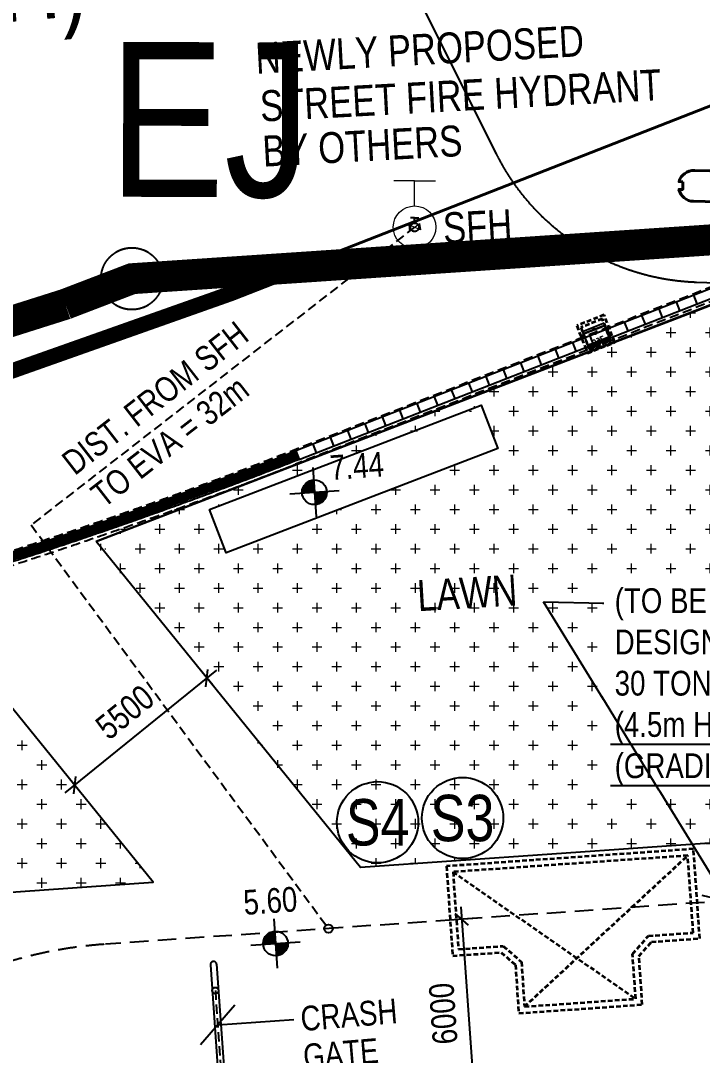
# Model space of a CAD drawing. Header units: millimetres. Extents: x 834681283 to 835686922, y 817551134 to 819407044.
# Drawn here: x 835249903 to 835271917, y 818174784 to 818208211 of the extents above; entities that cross this region are included whole.
import ezdxf
from ezdxf.enums import TextEntityAlignment as Align
from ezdxf.xclip import XClip

# ---------------------------------------------------------------- set-up
doc = ezdxf.new("R2010")
doc.units = ezdxf.units.MM
doc.header["$LTSCALE"] = 1200
doc.header["$MEASUREMENT"] = 0
doc.header["$XCLIPFRAME"] = 0
for name, pattern in [('12027_SITE$0$DGN Style 4', [76.56341402296752, 38.25779588905311, -19.12889794452655, 0.04782224486131638, -19.12889794452655]), ('12027_SITE$0$HIDDEN', [0.375, 0.25, -0.125]), ('P01-MAAN-P-EVA$0$HIDDEN', [0.375, 0.25, -0.125]), ('P01-MAGP-EVA-GREENERY$0$DOT', [0.25, 0, -0.25]), ('P01-MAGP-EVA-GREENERY$0$HIDDEN', [0.375, 0.25, -0.125]), ('P01-MAGP-EVA-GREENERY$0$HIDDEN2', [0.1875, 0.125, -0.0625]), ('P01-MAGP-EVA-GREENERY$0$HIDDENX2', [0.75, 0.5, -0.25]), ('SITE BOUNDARY$0$CENTER', [2, 1.25, -0.25, 0.25, -0.25]), ('SITE BOUNDARY$0$DASHDOT', [1, 0.5, -0.25, 0, -0.25]), ('SITE BOUNDARY$0$PHANTOM', [2.5, 1.25, -0.25, 0.25, -0.25, 0.25, -0.25])]:
    doc.linetypes.add(name, pattern=pattern)
doc.layers.get('Defpoints').update_dxf_attribs({"color": 15})
for name, color, linetype, lineweight in [('12027_SITE$0$08_XRL_Lands_Deck', 7, 'Continuous', 25), ('12027_SITE$0$AR-SIMS_BL_', 1, '12027_SITE$0$DGN Style 4', 140), ('12027_SITE$0$MCA282_A', 2, 'Continuous', 0), ('12027_SITE$0$MCA813__', 7, 'Continuous', 0), ('P01-MAAN-P-EVA$0$AR-DIM_AR_', 4, 'Continuous', 25), ('P01-MAAN-P-EVA$0$AR-F-LEV_AR_BS_', 4, 'Continuous', 25), ('P01-MAAN-P-EVA$0$AR-FS_AR_BS_', 4, 'Continuous', 0), ('P01-MAAN-P-EVA$0$DW-TXT', 7, 'Continuous', 13), ('P01-MAGP-EVA-GREENERY$0$AR-HATCH_AR_', 8, 'Continuous', 13), ('P01-MAGP-EVA-GREENERY$0$DR-FLD', 8, 'Continuous', 25), ('P01-MAGP-EVA-GREENERY$0$DR-PIT', 8, 'P01-MAGP-EVA-GREENERY$0$HIDDEN2', 35), ('P01-MAGP-EVA-GREENERY$0$FH-AR', 3, 'Continuous', 25), ('P01-MAGP-P-RF$0$AR-ROOF_AR_BS_MI_', 3, 'Continuous', 18), ('SITE BOUNDARY$0$AR-SIMS_BL_400', 1, 'SITE BOUNDARY$0$PHANTOM', 140)]:
    doc.layers.add(name, color=color, linetype=linetype, lineweight=lineweight)
for name, color, linetype in [('P01-MAAN-P-EVA$0$AW-TXT-FS', 4, 'Continuous'), ('P01-MAGP-EVA-GREENERY$0$AR-CRASH GATE', 7, 'Continuous'), ('P01-MAGP-EVA-GREENERY$0$AR-FS-AR-EVA', 8, 'Continuous'), ('P01-MAGP-EVA-GREENERY$0$AR-LANDS_AR_MI_', 9, 'Continuous'), ('P01-MAGP-EVA-GREENERY$0$RLP832', 9, 'Continuous'), ('P01-MAGP-EVA-GREENERY$0$SURFACE CHANNEL', 8, 'Continuous'), ('RLP064_C242', 242, 'Continuous'), ('SITE BOUNDARY$0$AR-SIMS_BL_SB_400', 4, 'SITE BOUNDARY$0$PHANTOM'), ('SITE BOUNDARY$0$XIQU-RLP0830A', 6, 'Continuous')]:
    doc.layers.add(name, color=color, linetype=linetype)
doc.layers.add('P01-MAGP-EVA-GREENERY$0$0L_UTIL_MANHOLE LID SIZE', color=8, linetype='Continuous', plot=False)
doc.styles.add('P01-MAAN-P-EVA$0$ARIAL', font='arial.ttf', dxfattribs={"width": 0.8})
doc.styles.add('P01-MAAN-P-EVA$0$RLP-SIMPLEX', font='simplex.shx', dxfattribs={"width": 0.8})
doc.styles.add('P01-MAAN-P-EVA$0$STANDARD', font='arial.ttf', dxfattribs={"width": 0.8})
doc.styles.add('P01-MAAN-P-EVA$0$Style-Arial', font='arial.ttf')
doc.styles.add('P01-MAGP-EVA-GREENERY$0$simplex', font='SIMPLEX.shx', dxfattribs={"width": 0.8})
doc.styles.add('SITE BOUNDARY$0$CAD_2500_2.5mm', font='arial.ttf', dxfattribs={"height": 6.250000000000001})
doc.dimstyles.new('P01-MAAN-P-EVA$0$DIM-500', dxfattribs={"dimscale": 400, "dimtxt": 2, "dimasz": 1, "dimexe": 1, "dimexo": 1, "dimgap": 1, "dimtad": 1, "dimdec": 0, "dimrnd": 0.1, "dimdsep": 46, "dimtxsty": 'P01-MAAN-P-EVA$0$ARIAL', "dimblk1": 'P01-MAAN-P-EVA$0$_OBLIQUE', "dimblk2": 'P01-MAAN-P-EVA$0$_OBLIQUE', "dimsah": 1, "dimcen": 5, "dimdle": 1, "dimclrd": 8, "dimclre": 8, "dimclrt": 4, "dimadec": 3, "dimazin": 2, "dimtfac": 1, "dimtdec": 0, "dimtix": 1, "dimtmove": 2, "dimatfit": 0, "dimldrblk": 'P01-MAAN-P-EVA$0$_OBLIQUE', "dimfxl": 1, "dimtolj": 1, "dimarcsym": 0})

# ---------------------------------------------------------------- blocks, each defined once
blk = doc.blocks.new('P01-MAGP-P-RF')
at = {"layer": 'P01-MAGP-P-RF$0$AR-ROOF_AR_BS_MI_'}
blk.add_lwpolyline([(835256002.0225518, 818192419.3284519), (835264778.9429718, 818195784.6914182), (835265315.9689876, 818194384.1189821), (835256539.0485567, 818191018.7560449)], close=True, dxfattribs=at)
blk = doc.blocks.new('SITE BOUNDARY$0$x-boundary')
at = {"layer": 'Defpoints', "color": 30, "linetype": 'SITE BOUNDARY$0$DASHDOT', "const_width": 1, "flags": 128}
blk.add_lwpolyline([(834949.3954564634, 818181.6126474156), (834966.1220000002, 818181.875), (835118.343, 818191.353), (835121.7105681469, 818191.5577918736, 0.3472249984914402), (835144.525800356, 818179.0100601336), (835205.8388638046, 818189.2638885644), (835226.760311512, 818192.7627352992, 0.04236734534605296), (835251.3438937684, 818199.0501133072), (835253.4962581748, 818199.8746463032), (835336.548, 818205.447), (835336.791, 818204.998), (835338.0059999999, 818193.445), (835338.387, 818177.043), (835337.676, 818162.317), (835336.3740000001, 818150.707), (835335.943, 818146.535), (835335.078, 818138.01), (835334.561, 818125.55), (835334.745, 818110.3709999999), (835335.806, 818094.515), (835339.776, 818071.453), (835344.225, 818019.2459999999), (835265.0079999999, 818008.1570059188), (835250.1450000006, 818006.082), (835219.5149999999, 818003.188), (835170.7829999999, 817998.958), (834937.715, 817969.156), (834936.337, 817964.5340000001), (834919.733, 817960.869036), (834910.448, 817961.875), (834892.2609999999, 817958.575), (834867.11, 817956.1579999999), (834854.7629999999, 817954.218), (834831.796, 817952.938), (834809.122, 817948.913), (834805.332, 817949.701), (834786.498, 817945.16), (834739.363, 817940.207), (834722.401, 817937.921), (834717.8940000001, 817936.6490000001), (834708.2590399999, 817935.0490000001), (834694.5809999999, 817933.5090000001), (834687.683, 817936.854), (834552.2509999999, 817919.4890000001), (834427.4809999999, 817871.8559976991), (834422.426, 817865.90602), (834398.36, 817846.373992), (834371.127, 817819.016), (834357.334, 817802.65), (834345.460018, 817778.03), (834335.418, 817757.9190000001, -0.3055422434766821), (834321.1309999999, 817746.233), (834302.565, 817746.0080385001), (834292.36, 817748.208), (834267.6009999999, 817746.622), (834095.099, 817746.458), (834084.478, 817748.7490000001), (834079.554, 817752.5240000001), (834078.066, 817752.6199630001), (834069.088, 817746.181), (834066.2109999999, 817746.056), (834061.445, 817746.7729999999), (834056.724, 817746.618), (834047.613, 817747.372), (834032.030983, 817756.594), (834014.286, 817769.672), (833995.2170000001, 817786.385), (833980.295, 817801.7629999999), (833962.533, 817823.975), (833953.531, 817838.011), (833947.358, 817854.992), (833946.924, 818070.715, -0.2154508515418256), (834003.5669999999, 818209.6619804449), (834003.5129999999, 818271.667), (834240.0059999999, 818271.9090000001), (834328.819, 818399.5030062578), (834368.25, 818372.187), (834334.0040000001, 818320.998), (834339.8389999826, 818317.115000011, -0.4149358039952789), (834340.6700001019, 818312.9480001539), (834325.1040000004, 818289.698, -0.3405885872195328), (834311.2229998113, 818285.0279999999, 0.3847237820261966), (834290.2579999996, 818276.0959999999, -0.0458058889657817), (834261.1319999867, 818214.4920000001), (834162.9800000002, 818056.875, 0.2356932062222075), (834159.885, 818024.2), (834158.3459999999, 818022.4049999999, 0.2102691850557803), (834181.316, 818000.738), (834182.8130000001, 818002.485, 0.2311735244485605), (834214.984000002, 818007.15), (834353.4700000021, 818101.5090000001, 0.02563671911603136), (834365.515999998, 818111.3049999982), (834369.3020000014, 818114.837), (834377.863, 818123.104, -0.4178936957615127), (834382.132, 818123.056), (834386.2199999987, 818118.822, 0.4262022271463924), (834389.1280000036, 818118.6900000033), (834428.7900000004, 818156.9890000001, -0.5375997577145221), (834433.6760000006, 818155.9040000001), (834433.728, 818152.4870000001), (834438.2799999999, 818169.875), (834460.8249999995, 818185.6390000001, -0.3901729404018224), (834489.6799999999, 818188.941), (834492.8119999999, 818186.375), (834497.7500000019, 818181.8120000004, 0.1251081027996165), (834546.3119999999, 818161.687), (834570.5620000005, 818158.5), (834615.0619999996, 818157.312), (834652.5619999999, 818159.937), (834669.6814234746, 818161.9059850451), (834700.2167568029, 818162.108325962), (834709.8281342128, 818162.6720262696), (834837.9847178684, 818163.5212497002, 0.02644429543037592), (834854.445244273, 818164.501851758, 0.001856966815730646), (834855.5961878177, 818164.6360715672, 0.05525627884412565), (834860.3160539342, 818165.7422156282, 0.2310861750518882), (834874.0166033007, 818180.130981288), (834880.6890000012, 818180.535), (834904.7433445249, 818180.9122877186, 0.07731153682373477), (834909.1861099771, 818172.2806775658, 0.2675364860743751), (834920.0296747052, 818167.4602500092, 0.03637713302788992), (834937.2444777816, 818170.5438335758, 0.2494171956158532)], format="xyb", close=True, dxfattribs=at)
at = {"layer": 'Defpoints', "color": 30}
blk.add_circle((835253.4962581748, 818199.8746463032), 1, dxfattribs=at)
at = {"layer": 'Defpoints', "color": 30, "style": 'SITE BOUNDARY$0$CAD_2500_2.5mm', "oblique": 359.9999987515612, "width": 0.8}
blk.add_text('EJ', height=5, rotation=359.909184058951, dxfattribs=at).set_placement((835252.750033063, 818202.5212965097))
blk = doc.blocks.new('SITE BOUNDARY')
at = {"layer": 'SITE BOUNDARY$0$AR-SIMS_BL_400', "ltscale": 3, "const_width": 0.2}
blk.add_lwpolyline([(835205.967713655, 818187.3215969054), (835227.4017731363, 818191.1423574201, 0.04919379695137301), (835256.6874020555, 818199.3961517689), (835258.8234410972, 818200.232073454), (835285.938085068, 818202.0513295376), (835285.9727178891, 818201.4156632093), (835309.2716431464, 818202.6718212748), (835309.2208451042, 818203.6140114499), (835336.548215934, 818205.4478256224), (835336.7910000669, 818204.998000004), (835338.0060000003, 818193.445), (835338.3870000002, 818177.043), (835337.6760000006, 818162.317), (835336.3740000002, 818150.7069999996), (835335.9430000004, 818146.5350000003), (835335.0780000007, 818138.0100000005), (835334.5610000003, 818125.5499999999), (835334.7450000006, 818110.3709999997), (835335.6156377018, 818097.3093875501), (835212.7614046936, 818088.7203368283)], format="xyb", close=True, dxfattribs=at)
at = {"layer": 'SITE BOUNDARY$0$AR-SIMS_BL_SB_400', "ltscale": 5, "const_width": 0.5}
blk.add_lwpolyline([(835057.2545908584, 818187.552443173), (835118.3382164289, 818191.3527021519), (835119.7278151001, 818191.4372147409, 0.3759908120747065), (835144.6618437314, 818176.3934268437), (835227.4017731363, 818191.1423574201, 0.0491937969499723), (835256.6874020555, 818199.3961517689), (835258.8234410972, 818200.232073454), (835285.938085068, 818202.0513295376), (835285.9727178891, 818201.4156632093), (835309.2716431464, 818202.6718212748), (835309.2208451042, 818203.6140114499), (835336.548215934, 818205.4478256224), (835336.7910000669, 818204.998000004), (835338.0060000003, 818193.445), (835338.3870000002, 818177.043), (835337.6760000006, 818162.317), (835336.3740000002, 818150.7069999996), (835335.9430000004, 818146.5350000003), (835335.0780000007, 818138.0100000005), (835334.5610000003, 818125.5499999999), (835334.7450000006, 818110.3709999997), (835335.6156373599, 818097.309387531), (835335.806, 818094.515), (835339.776, 818071.453)], format="xyb", dxfattribs=at)
at = {"layer": 'SITE BOUNDARY$0$XIQU-RLP0830A', "color": 212, "linetype": 'SITE BOUNDARY$0$CENTER', "ltscale": 0.8, "true_color": 0xb300b3, "const_width": 0.2}
blk.add_lwpolyline([(835330.4255170673, 818151.4921325732, 0.06463781945915717), (835330.9138293717, 818205.0722543845), (835330.9138114426, 818205.0724030975), (835330.9140182555, 818205.0706876367), (835309.220507328, 818203.6202764428), (835309.2716431464, 818202.6718212748), (835285.9727178891, 818201.4156632093), (835285.9374162963, 818202.063604473), (835270.8364901636, 818201.0541520767), (835270.8374544507, 818201.037197533), (835258.8234951803, 818200.2311213583), (835256.6874561786, 818199.3951996891, -0.005306911687325899), (835253.6109736832, 818198.228742364, -0.04387543080736521), (835227.4018272824, 818191.1414053492), (835224.898092029, 818190.6950982555), (835205.82206376, 818183.7430895267), (835192.7539657669, 818181.4129546364), (835202.7385886739, 818150.9399030487)], format="xyb", dxfattribs=at)
at = {"layer": 'Defpoints'}
blk.add_blockref('SITE BOUNDARY$0$x-boundary', (-7.830330895686188e-06, 7.990685761072314e-06), dxfattribs=at)
blk = doc.blocks.new('P01-MAAN-P-EVA$0$EXISTING STREET FIRE HYDRANT')
for p, q in [((0, 1496.310795426369), (-672.7172585725784, 1496.310795426369)), ((0, 688.5), (0, 1496.310795426369)), ((0, 1496.310795426369), (672.7172585725784, 1496.310795426369))]:
    blk.add_line(p, q)
blk.add_circle((0, 0), 688.5)
blk = doc.blocks.new('P01-MAAN-P-EVA$0$S3')
at = {"layer": 'P01-MAAN-P-EVA$0$AW-TXT-FS'}
blk.add_ellipse((0, 0), major_axis=(928.0773116786053, 928.0780118606084), ratio=0.9999999998938512, start_param=-0.7853985458079257, end_param=5.49778676137166, dxfattribs=at)
at = {"layer": 'P01-MAAN-P-EVA$0$AW-TXT-FS', "style": 'P01-MAAN-P-EVA$0$STANDARD', "width": 0.8}
blk.add_text('S3', height=1500.000018446309, dxfattribs=at).set_placement((-1.072883605957031e-06, 1.192092895507812e-06), align=Align.MIDDLE_CENTER)
blk = doc.blocks.new('P01-MAAN-P-EVA$0$S4')
at = {"layer": 'P01-MAAN-P-EVA$0$AW-TXT-FS'}
blk.add_ellipse((0, 0), major_axis=(928.0773116786054, 928.0780118606084), ratio=0.9999999998938512, start_param=-0.7853985458079257, end_param=5.49778676137166, dxfattribs=at)
at = {"layer": 'P01-MAAN-P-EVA$0$AW-TXT-FS', "style": 'P01-MAAN-P-EVA$0$STANDARD', "width": 0.8}
blk.add_text('S4', height=1500.000018446309, dxfattribs=at).set_placement((-8.344650268554688e-07, 1.072883605957031e-06), align=Align.MIDDLE_CENTER)
blk = doc.blocks.new('P01-MAAN-P-EVA$0$_OBLIQUE')
at = {"color": 0, "linetype": 'ByBlock'}
blk.add_line((-0.5, -0.5), (0.5, 0.5), dxfattribs=at)
blk = doc.blocks.new('*D1575')
at = {"layer": 'Defpoints', "color": 0, "transparency": 16777216}
for p in [(835265028.0528092, 818179239.2897204), (835264568.4382945, 818173192.4967322), (835265442.8663945, 818173253.6427016)]:
    blk.add_point(p, dxfattribs=at)
at = {"layer": 'P01-MAAN-P-EVA$0$AR-DIM_AR_', "color": 8, "lineweight": -2, "transparency": 16777216}
for p, q in [((835264121.9967078, 818179576.9088649), (835264596.3408841, 818172793.471112)), ((835264629.0271891, 818179211.3871307), (835263750.8736773, 818179149.9806552)), ((835265043.8407744, 818173225.740112), (835264169.4126744, 818173164.5941426))]:
    blk.add_line(p, q, dxfattribs=at)
at = {"layer": 'P01-MAAN-P-EVA$0$AR-DIM_AR_', "color": 8, "lineweight": -2, "transparency": 16777216, "xscale": 400, "yscale": 400, "zscale": 400}
for p, rotation in [((835264149.8992974, 818179177.8832448), 94.00000000155795), ((835264568.4382945, 818173192.4967321), 274.000000001558)]:
    blk.add_blockref('P01-MAAN-P-EVA$0$_OBLIQUE', p, dxfattribs=dict(at, rotation=rotation))
at = {"layer": 'P01-MAAN-P-EVA$0$AR-DIM_AR_', "color": 4, "transparency": 16777216, "insert": (835263552.6797696, 818176128.7947817), "char_height": 800, "attachment_point": 5, "rotation": 94.00000000155798, "style": 'P01-MAAN-P-EVA$0$ARIAL'}
blk.add_mtext('\\A1;6000', dxfattribs=at)
blk = doc.blocks.new('P01-MAAN-P-EVA$0$LEV1')
for p, q in [((0, 2.000000000043656), (0, -2.000000000043656)), ((-2.000000000043656, 0), (2.000000000043656, 0)), ((-0.9989641103552458, 0.04550501362336945), (0, 0.04550501362336945)), ((-0.9893575142723421, 0.1455050136255522), (0, 0.1455050136255522)), ((-0.969395320975309, 0.245505013627735), (0, 0.245505013627735)), ((0.9989641103552458, -0.04550501362336945), (0, -0.04550501362336945)), ((0.9893575142727968, -0.1455050136255522), (0, -0.1455050136255522)), ((0.969395320975309, -0.245505013627735), (0, -0.245505013627735)), ((0.9384169039385597, -0.3455050136299178), (0, -0.3455050136299178)), ((0.8952794440092475, -0.4455050136321006), (0, -0.4455050136321006)), ((0.838107558815409, -0.5455050136342834), (0, -0.5455050136342834)), ((0.7637560326502353, -0.6455050136364662), (0, -0.6455050136364662)), ((0.6665000185194003, -0.745505013638649), (0, -0.745505013638649)), ((0.5339674821098015, -0.8455050136408317), (0, -0.8455050136408317)), ((0.3256075386316297, -0.9455050136430145), (0, -0.9455050136430145))]:
    blk.add_line(p, q)
blk.add_circle((0, 0), 1.000000000021828)
blk = doc.blocks.new('P01-MAAN-P-EVA$0$F-LEV')
for p, q in [((-0.5339674821098015, 0.8455050136408317), (0, 0.8455050136408317)), ((-0.3256075386316297, 0.9455050136430145), (0, 0.9455050136430145)), ((-0.9384169039385597, 0.3455050136299178), (0, 0.3455050136299178)), ((-0.8952794440092475, 0.4455050136321006), (0, 0.4455050136321006)), ((-0.838107558815409, 0.5455050136342834), (0, 0.5455050136342834)), ((-0.7637560326502353, 0.6455050136364662), (0, 0.6455050136364662)), ((-0.6665000185194003, 0.745505013638649), (0, 0.745505013638649))]:
    blk.add_line(p, q)
blk.add_blockref('P01-MAAN-P-EVA$0$LEV1', (0, 0))
at = {"style": 'P01-MAAN-P-EVA$0$RLP-SIMPLEX', "width": 0.8}
blk.add_attdef('FFL', (1.499999999999545, 1.000000000000909), '', height=2, dxfattribs=at)
blk = doc.blocks.new('*D1576')
at = {"layer": 'Defpoints', "color": 0, "transparency": 16777216}
for p in [(835256357.2600044, 818186428.3717735), (835251642.3329282, 818183511.2735484), (835252082.838944, 818182967.2556818)]:
    blk.add_point(p, dxfattribs=at)
at = {"layer": 'P01-MAAN-P-EVA$0$AR-DIM_AR_', "color": 8, "lineweight": -2, "transparency": 16777216}
for p, q in [((835256227.6217473, 818187224.1062201), (835251331.4658896, 818183259.556079)), ((835256105.5425352, 818186739.2388121), (835255665.0372394, 818187283.2557894)), ((835251831.1214747, 818183278.1227204), (835251390.615459, 818183822.140587))]:
    blk.add_line(p, q, dxfattribs=at)
at = {"layer": 'P01-MAAN-P-EVA$0$AR-DIM_AR_', "color": 8, "lineweight": -2, "transparency": 16777216, "xscale": 400, "yscale": 400, "zscale": 400}
for p, rotation in [((835255916.7547086, 818186972.3887508), 38.99803022628444), ((835251642.3329282, 818183511.2735484), 218.9980302262845)]:
    blk.add_blockref('P01-MAAN-P-EVA$0$_OBLIQUE', p, dxfattribs=dict(at, rotation=rotation))
at = {"layer": 'P01-MAAN-P-EVA$0$AR-DIM_AR_', "color": 4, "transparency": 16777216, "insert": (835253270.7860684, 818185870.1388135), "char_height": 800, "attachment_point": 5, "rotation": 38.99803022628446, "style": 'P01-MAAN-P-EVA$0$ARIAL'}
blk.add_mtext('\\A1;5500', dxfattribs=at)
blk = doc.blocks.new('P01-MAGP-EVA-GREENERY$0$CRASH GATE')
at = {"layer": 'Defpoints', "linetype": 'P01-MAGP-EVA-GREENERY$0$HIDDEN'}
blk.add_line((2.148457805332249e-07, 1286.729612252151), (1.427818211537069e-07, -1286.73914582695), dxfattribs=at)
at = {"layer": 'P01-MAGP-EVA-GREENERY$0$AR-CRASH GATE', "ltscale": 0.15}
for p, q in [((-99.99999976158142, 2128.535435557365), (-99.99999988079071, -2128.535435438156)), ((100.0000002384186, 2128.535435438156), (100.0000001192093, -2128.535435557365))]:
    blk.add_line(p, q, dxfattribs=at)
for centre in [(7.152557373046875e-07, 1286.738624811172), (2.384185791015625e-07, -1286.738624691963)]:
    blk.add_circle(centre, 99.99999990572114, dxfattribs=at)
for centre, start, end in [((2.384185791015625e-07, 2128.535435676575), 0, 180), ((4.76837158203125e-07, -2128.535435676575), 180, 0)]:
    blk.add_arc(centre, 99.9999998974077, start, end, dxfattribs=at)
blk = doc.blocks.new('P01-MAGP-EVA-GREENERY$0$EXISTING STREET FIRE HYDRANT')
for p, q in [((0, 1496.310795426369), (-672.7172585725784, 1496.310795426369)), ((0, 688.5), (0, 1496.310795426369)), ((0, 1496.310795426369), (672.7172585725784, 1496.310795426369))]:
    blk.add_line(p, q)
blk.add_circle((0, 0), 688.5)
blk = doc.blocks.new('P01-MAGP-EVA-GREENERY$0$CATCHPIT COVER')
at = {"layer": 'Defpoints', "ltscale": 25.4}
for points in [[(-0.5826596021652222, 1.311302185058594e-06), (749.4173398017883, 9.5367431640625e-07), (749.417339682579, -74.99999916553497), (-0.5826596021652222, -74.99999916553497)], [(-0.5826598405838013, -74.99999976158142), (749.4173398017883, -74.99999940395355), (749.4173395633698, -474.9999996423721), (-0.5826600790023804, -474.9999997615814)], [(7.417340040206909, -82.99999976158142), (741.4173400402069, -82.99999940395355), (741.4173398017883, -466.9999997615814), (7.41733980178833, -466.9999998807907)], [(-0.5826601982116699, -475.0000001192093), (749.417339682579, -475.0000002384186), (749.4173398017883, -550.0000002384186), (-0.5826601982116699, -550.0000004768372)]]:
    blk.add_lwpolyline(points, close=True, dxfattribs=at)
for points in [[(599.4173409938812, -75.00000071525574), (674.4173412322998, -75.00000071525574)], [(599.4173407554626, -475.0000003576279), (674.4173412322998, -475.0000001192093)]]:
    blk.add_lwpolyline(points, dxfattribs=at)
at = {"layer": 'P01-MAGP-EVA-GREENERY$0$0L_UTIL_MANHOLE LID SIZE', "ltscale": 25.4}
for points in [[(149.4173415899277, -75), (74.4173412322998, -75.00000071525574)], [(149.4173413515091, -475.0000005960464), (74.4173413515091, -475.0000002384186)]]:
    blk.add_lwpolyline(points, dxfattribs=at)
at = {"layer": 'P01-MAGP-EVA-GREENERY$0$DR-PIT', "linetype": 'P01-MAGP-EVA-GREENERY$0$HIDDEN2'}
for points in [[(849.4322682970418, -699.9894439444189), (-100.5826595862707, -700.0897376228927), (-100.5826597373114, 250.2770612496669), (849.2907991570135, 247.6489475879261)], [(749.4173401594162, -600.0000020265579), (-0.5826596021652222, -600.0791800022125), (-0.5826597213745117, 149.9999980926514), (749.3056854009628, 147.92520403862)]]:
    blk.add_lwpolyline(points, close=True, dxfattribs=at)
at = {"layer": 'Defpoints', "ltscale": 25.4, "insert": (376.9602319002151, -305.1744832992554), "char_height": 199.9999999999999, "attachment_point": 5, "style": 'P01-MAGP-EVA-GREENERY$0$simplex'}
blk.add_mtext_dynamic_manual_height_columns('C\\P750', width=936.644001029827, gutter_width=2.5, heights=[0], dxfattribs=at)
blk = doc.blocks.new('P01-MAGP-EVA-GREENERY')
at = {"layer": 'P01-MAGP-EVA-GREENERY$0$AR-HATCH_AR_'}
h = blk.add_hatch(dxfattribs=at)
h.set_pattern_fill('CROSS', color=256, scale=100.0000000000001, style=0)
h.set_pattern_definition([(359.9999999999997, (0, 1.588186776101813e-22), (635.0000000000009, 635.0000000000006), [317.4999999999999, -952.5000000000008]), (90, (158.7499994039536, -158.75), (-635.0000000000006, 635.0000000000009), [317.5, -952.5000000000009])])
h.paths.add_polyline_path([(835252344.6020997, 818191383.9399445), (835272278.9087626, 818199054.6794494), (835285594.9923264, 818182574.4814813), (835260876.0432522, 818180847.7469198)])
h.paths.add_polyline_path([(835256002.0225536, 818192419.3284534), (835264778.9429752, 818195784.6914196), (835265315.9689903, 818194384.1189808), (835256539.0485586, 818191018.7560432)], flags=16)
h = blk.add_hatch(dxfattribs=at)
h.set_pattern_fill('CROSS', color=256, scale=100.0000000000001, style=0)
h.set_pattern_definition([(359.9999999999999, (0, 1.588186776101813e-22), (635.0000000000008, 635.0000000000005), [317.5000000000001, -952.500000000001]), (90, (158.7499996423721, -158.75), (-635.0000000000005, 635.0000000000008), [317.5000000000001, -952.500000000001])])
h.paths.add_polyline_path([(835241634.7403828, 818179833.0885882), (835241521.7640259, 818181449.1443865), (835243462.0285492, 818181584.7857531), (835243575.0049058, 818179968.7299548)], flags=16)
edge = h.paths.add_edge_path()
edge.add_arc((835201656.9372889, 818338637.8326879), 155697.6575709966, 283.2201912505171, 286.8202038085166)
edge.add_line((835246711.0675404, 818189601.3072306), (835254179.2220321, 818180378.2561823))
edge.add_line((835254179.2220321, 818180378.2561823), (835242991.2875468, 818179596.1266502))
edge.add_arc((835242642.5970429, 818184583.9533325), 5000.000008042008, 187.8498884307518, 273.99894472962694, ccw=False)
edge.add_line((835237689.4505599, 818183901.0624202), (835237470.9398227, 818185462.9313569))
edge.add_line((835237470.9398227, 818185462.9313569), (835237264.0494225, 818187066.4167197))
h.paths.add_polyline_path([(835244588.1255049, 818180039.5561886), (835244475.1491487, 818181655.6119868), (835246415.4136719, 818181791.2533525), (835246528.3900278, 818180175.1975553)], flags=16)
at = {"layer": 'P01-MAGP-EVA-GREENERY$0$DR-FLD'}
h = blk.add_hatch(dxfattribs=at)
h.set_pattern_fill('_USER', color=256, scale=600, angle=90, pattern_type=0)
h.set_pattern_definition([(111.3724431992776, (835258792.4212837, 818194313.7876123), (-558.7387189071421, -218.6573666584465), [])])
h.paths.add_polyline_path([(835273163.3532771, 818199615.5682932), (835273054.0231959, 818199894.9371055), (835258792.4212837, 818194313.7876123), (835258901.7499665, 818194034.418252), (835273163.3546749, 818199615.5688403)])
at = {"layer": 'P01-MAGP-EVA-GREENERY$0$AR-FS-AR-EVA', "linetype": 'P01-MAGP-EVA-GREENERY$0$HIDDENX2'}
blk.add_line((835280965.5298647, 818180353.4518685), (835252641.9028051, 818178373.3768939), dxfattribs=at)
for centre, start, end in [((835245716.2896618, 818185063.4943405), 183.9925729294849, 290.7603540890256), ((835253585.3016481, 818164304.9157195), 93.99898185868132, 110.7603540890256)]:
    blk.add_arc(centre, 14100.00000000001, start, end, dxfattribs=at)
at = {"layer": 'P01-MAGP-EVA-GREENERY$0$AR-LANDS_AR_MI_'}
blk.add_line((835261938.0167328, 818180772.2227973), (835261938.0166978, 818180772.2228407), dxfattribs=at)
blk.add_line((835261938.0167328, 818180772.2227973), (835261938.0166978, 818180772.2228407), dxfattribs=at)
for points in [[(835252344.6020997, 818191383.9399445), (835272278.9087626, 818199054.6794494), (835285594.9923264, 818182574.4814813), (835260876.0432522, 818180847.7469198)], [(835256002.0225519, 818192419.328452), (835264778.942972, 818195784.6914183), (835265315.9689877, 818194384.1189822), (835256539.0485568, 818191018.756045)]]:
    blk.add_lwpolyline(points, close=True, dxfattribs=at)
blk.add_lwpolyline([(835246711.0675404, 818189601.307231, -0.01489035346720944), (835237454.0867281, 818187106.1890785), (835237266.353619, 818187066.8979703), (835237474.4634426, 818185435.6218585), (835237689.45056, 818183901.0624202, 0.3946619655573252), (835242991.2875468, 818179596.1266506), (835254179.2220323, 818180378.2561823)], format="xyb", close=True, dxfattribs=at)
at = {"layer": 'P01-MAGP-EVA-GREENERY$0$DR-FLD'}
blk.add_lwpolyline([(835273106.6431973, 818199760.4763618), (835273054.0231959, 818199894.9371055), (835258792.4212837, 818194313.7876123), (835258901.7499665, 818194034.418252), (835273163.3532771, 818199615.5682932)], close=True, dxfattribs=at)
at = {"layer": 'P01-MAGP-EVA-GREENERY$0$DR-FLD', "linetype": 'P01-MAGP-EVA-GREENERY$0$DOT', "ltscale": 4.8, "const_width": 300}
blk.add_lwpolyline([(835238930.7754234, 818187827.0490744, 0.03262690083848994), (835258847.1743867, 818194174.1377008)], format="xyb", dxfattribs=at)
at = {"layer": 'P01-MAGP-EVA-GREENERY$0$DR-FLD'}
blk.add_lwpolyline([(835258901.7499892, 818194034.4181962, -0.03254736934576245), (835238966.9125681, 818187679.8533819), (835238895.4576746, 818187971.2186811, 0.03254615334605057), (835258792.4212837, 818194313.7876123), (835258901.7499892, 818194034.4181962)], format="xyb", close=True, dxfattribs=at)
at = {"layer": 'P01-MAGP-EVA-GREENERY$0$DR-PIT'}
for p, q in [((835266174.6314416, 818176356.8903017), (835271447.1739504, 818181236.4697394)), ((835263865.6776131, 818180706.457202), (835269765.8665484, 818176607.9488724))]:
    blk.add_line(p, q, dxfattribs=at)
for points in [[(835263652.2168535, 818180892.0225652), (835263854.4584796, 818177999.083173), (835265417.8002212, 818178108.3743588), (835265879.7748933, 818177706.7712835), (835265989.0660791, 818176143.4295411), (835269979.327309, 818176422.3835093), (835269870.036123, 818177985.7252507), (835270271.6391983, 818178447.6999222), (835271834.9809397, 818178556.9911073), (835271632.7393136, 818181449.9304998)], [(835263865.6776134, 818180706.457202), (835264040.0238428, 818178212.5439322), (835265486.4935393, 818178313.6647463), (835266073.5106282, 818177803.3599972), (835266174.6314416, 818176356.8903017), (835269765.8665484, 818176607.9488724), (835269664.7457352, 818178054.4185684), (835270175.050484, 818178641.4356579), (835271621.5201797, 818178742.5564709), (835271447.1739501, 818181236.4697392)]]:
    blk.add_lwpolyline(points, close=True, dxfattribs=at)
at = {"layer": 'P01-MAGP-EVA-GREENERY$0$FH-AR', "linetype": 'Continuous', "lineweight": 13}
blk.add_lwpolyline([(835262438.9326138, 818201618.9314542), (835262465.148415, 818201410.5742956), (835262786.1948129, 818201662.6242332), (835262812.4103714, 818201454.2670922), (835262438.9326138, 818201618.9314542)], dxfattribs=at)
at = {"layer": 'P01-MAGP-EVA-GREENERY$0$RLP832'}
blk.add_line((835275223.2824086, 818200206.9335725), (835252344.6020997, 818191383.9399445), dxfattribs=at)
at = {"layer": 'P01-MAGP-EVA-GREENERY$0$SURFACE CHANNEL', "linetype": 'P01-MAGP-EVA-GREENERY$0$HIDDEN'}
blk.add_lwpolyline([(835238883.4929541, 818188019.7242717, 0.03228977858499769), (835258610.990521, 818194296.4786744), (835273082.3633085, 818199959.7201128), (835273246.3563325, 818199540.6660763), (835258774.8084819, 818193877.3561677, -0.03365674152361856), (835238138.5101203, 818187373.4543413), (835237529.0271406, 818187226.8200849, -0.0003860174558819235), (835228466.3227838, 818185331.1860757), (835228466.322784, 818185331.1860757), (835220505.2718954, 818182803.936519), (835217184.4675469, 818180082.0513405), (835207333.7084115, 818178020.6268101), (835194554.446743, 818175739.4321963)], format="xyb", dxfattribs=at)
at = {"layer": 'P01-MAGP-EVA-GREENERY$0$AR-CRASH GATE', "rotation": 3.9989487381738}
blk.add_blockref('P01-MAGP-EVA-GREENERY$0$CRASH GATE', (835256278.7107873, 818175592.9301717), dxfattribs=at)
at = {"layer": 'P01-MAGP-EVA-GREENERY$0$DR-PIT', "xscale": -1, "rotation": 21.37849242314746}
blk.add_blockref('P01-MAGP-EVA-GREENERY$0$CATCHPIT COVER', (835268743.7980006, 818198434.7432518), dxfattribs=at)
at = {"layer": 'P01-MAGP-EVA-GREENERY$0$FH-AR', "xscale": 0.2000000000000002, "yscale": 0.2000000000000002, "zscale": 0.2000000000000002, "rotation": 359.9999999999997}
blk.add_blockref('P01-MAGP-EVA-GREENERY$0$EXISTING STREET FIRE HYDRANT', (835262625.6715767, 818201536.5992358), dxfattribs=at)
blk = doc.blocks.new('12027_SITE$0$A$C313F75FB')
at = {"layer": '12027_SITE$0$MCA813__', "linetype": 'Continuous', "lineweight": 40}
blk.add_line((835256.6874020554, 818199.3961517689), (835276.9998594262, 818207.3452684586), dxfattribs=at)
blk.add_ellipse((835200.2007961536, 818343.7369407158), major_axis=(27.20097698248232, -152.5945832957332), ratio=1, start_param=0, end_param=0.1966166840233042, dxfattribs=at)
blk = doc.blocks.new('12027_SITE$0$A$C2AC65D9F')
at = {"layer": '12027_SITE$0$08_XRL_Lands_Deck', "linetype": '12027_SITE$0$HIDDEN', "ltscale": 10, "flags": 128}
blk.add_lwpolyline([(836246.3429500222, 818231.5495326482), (836230.1687539585, 818230.4993593525), (836230.1687539589, 818230.4993593529, -0.4142135624921505), (836222.1985695071, 818237.4976562778), (836222.1985695072, 818237.4976562775), (836221.9581893261, 818241.1998606686), (836224.951885601, 818241.3942381741), (836224.9603086266, 818241.2645113354), (836258.1646847519, 818243.4204360557), (836259.6701659331, 818240.3726211691), (836289.9923639446, 818243.2387680764), (836289.9839103036, 818243.36854847), (836303.9892675377, 818244.6923776765), (836304.2305289643, 818240.976600805), (836313.3691322408, 818241.5699605625), (836312.9220818867, 818248.4551862209), (836312.6448195835, 818248.437183876), (836312.4970747749, 818250.7126688183), (836329.8255867127, 818251.8377906051), (836332.8076076839, 818205.9103304787), (836332.8076076839, 818205.9103304787), (836332.8076076838, 818205.9103304787, -0.4435325882100424), (836325.0667951773, 818197.9287766092), (836325.0667951772, 818197.9287766095), (836271.7272713722, 818199.7545677712), (836271.7272713725, 818199.7545677706, -0.2750683854340807), (836265.2730027209, 818203.9013541804), (836265.2730027207, 818203.9013541805), (836253.539734256, 818227.4141156601), (836253.5397342539, 818227.4141156601, 0.3018938128306856)], format="xyb", close=True, dxfattribs=at)
at = {"layer": '12027_SITE$0$MCA282_A', "lineweight": 40}
blk.add_lwpolyline([(836271.2906216917, 818203.0083730961), (836271.2846897948, 818202.7584434807), (836271.1597249872, 818202.7614094293), (836271.1597249872, 818202.7614094293, 0.3419987136980218), (836271.634813761, 818202.3750279364), (836271.634813761, 818202.3750279367), (836273.1343914527, 818202.3394365557), (836273.1343914527, 818202.3394365557), (836273.1343914527, 818202.3394365555, 0.3419987135241473), (836273.6272759169, 818202.7028439102), (836273.6272759169, 818202.7028439102), (836273.5023111092, 818202.7058098587), (836273.5082430062, 818202.9557394739), (836273.6332078133, 818202.9527735256), (836273.6332078133, 818202.9527735256), (836273.6332078135, 818202.9527735255, 0.3419987129355627), (836273.15811904, 818203.3391550169), (836273.15811904, 818203.3391550167), (836271.6585413483, 818203.3747463978), (836271.6585413483, 818203.3747463978, 0.3419987125640394), (836271.1656568844, 818203.0113390447), (836271.1656568844, 818203.0113390447)], format="xyb", close=True, dxfattribs=at)
blk = doc.blocks.new('12027_SITE')
at = {"layer": '12027_SITE$0$AR-SIMS_BL_', "linetype": '12027_SITE$0$HIDDEN'}
for name, p in [('12027_SITE$0$A$C313F75FB', (0, 0)), ('12027_SITE$0$A$C2AC65D9F', (-1000, 0))]:
    blk.add_blockref(name, p, dxfattribs=at)
blk = doc.blocks.new('P01-MAAN-P-EVA')
at = {"layer": 'P01-MAAN-P-EVA$0$AR-DIM_AR_', "linetype": 'P01-MAAN-P-EVA$0$HIDDEN'}
blk.add_lwpolyline([(835262625.6715766, 818201536.5992345), (835250238.1587323, 818191918.4456148), (835259842.7907901, 818178876.783397)], dxfattribs=at)
at = {"layer": 'P01-MAAN-P-EVA$0$AR-DIM_AR_'}
blk.add_circle((835259842.79079, 818178876.7833971), 137.6739603960942, dxfattribs=at)
for name, p in [('P01-MAAN-P-EVA$0$S3', (835264175.0290841, 818182450.1381543)), ('P01-MAAN-P-EVA$0$S4', (835261430.3631461, 818182312.1380956))]:
    blk.add_blockref(name, p)
at = {"layer": 'P01-MAAN-P-EVA$0$AR-F-LEV_AR_BS_'}
ref = blk.add_blockref('P01-MAAN-P-EVA$0$F-LEV', (835259389.9721482, 818192974.5713148), dxfattribs=dict(at, xscale=399.9999999886597, yscale=400.0000000000001, zscale=400.0000000000002, rotation=3.998588288781939))
ref.add_attrib('FFL', '7.44', dxfattribs={"layer": '0', "height": 799.9999999999998, "rotation": 3.998591580459447, "style": 'P01-MAAN-P-EVA$0$Style-Arial', "width": 0.8}).set_placement((835260757.1966676, 818193825.437129), align=Align.MIDDLE)
ref = blk.add_blockref('P01-MAAN-P-EVA$0$F-LEV', (835258133.6016932, 818178394.9143739), dxfattribs=dict(at, xscale=399.9999999886597, yscale=400.0000000000001, zscale=400.0000000000002, rotation=3.998588288781939))
ref.add_attrib('FFL', '5.60', dxfattribs={"layer": '0', "height": 799.9999999999998, "rotation": 3.998591580459447, "style": 'P01-MAAN-P-EVA$0$Style-Arial', "width": 0.8}).set_placement((835257965.1182411, 818179777.7289569), align=Align.MIDDLE)
at = {"layer": 'P01-MAAN-P-EVA$0$AR-FS_AR_BS_'}
blk.add_blockref('P01-MAAN-P-EVA$0$EXISTING STREET FIRE HYDRANT', (835262625.6715765, 818201536.5992345), dxfattribs=at)
at = {"layer": 'P01-MAAN-P-EVA$0$AW-TXT-FS', "style": 'P01-MAAN-P-EVA$0$ARIAL', "width": 0.8}
for s, rotation, p in [('NEWLY PROPOSED', 3.097907135518617, (835257513.8780992, 818206494.2100809)), ('STREET FIRE HYDRANT', 3.097907135518617, (835257661.2156565, 818204948.0256097)), ('BY OTHERS', 3.097907135518617, (835257740.6894013, 818203491.9702178)), ('SFH', 3.097907135518617, (835263568.7372525, 818201005.440618)), ('LAWN', 3.41720713325583, (835262739.6415256, 818189129.7428724))]:
    blk.add_text(s, height=999.9999999999999, rotation=rotation, dxfattribs=at).set_placement(p)
at = {"layer": 'P01-MAAN-P-EVA$0$AW-TXT-FS', "insert": (835205745.2186055, 818206795.3907483), "char_height": 2400, "width": 78473.73806279896, "attachment_point": 1, "rotation": 4.934770189731149, "style": 'P01-MAAN-P-EVA$0$ARIAL'}
blk.add_mtext('AUSTIN ROAD WEST (16.6m WIDTH)', dxfattribs=at)
at = {"layer": 'P01-MAAN-P-EVA$0$DW-TXT', "style": 'P01-MAAN-P-EVA$0$ARIAL', "width": 0.8}
for s, height, rotation, p in [('DIST. FROM SFH', 799.9999999999999, 37.90590776405033, (835251648.4373512, 818193494.8511755)), ('TO EVA = 32m', 799.9999999999999, 37.90590776405033, (835252582.5259632, 818192444.0343246)), ('CRASH', 800, 4.797501600822106, (835258977.1632754, 818175562.5053647)), ('GATE', 800, 4.797501600822106, (835259062.4585824, 818174342.4039426))]:
    blk.add_text(s, height=height, rotation=rotation, dxfattribs=at).set_placement(p)
at = {"layer": 'P01-MAAN-P-EVA$0$DW-TXT', "insert": (835269086.3466088, 818189873.2942845), "char_height": 800, "width": 17083.90081560612, "attachment_point": 1, "style": 'P01-MAAN-P-EVA$0$ARIAL', "bg_fill": 3, "box_fill_scale": 1.5, "bg_fill_color": 256, "bg_fill_transparency": 0}
blk.add_mtext('\\pxt0,2,10;(TO BE PROVIDED IN HARD PAVING & DESIGNATED FOR FIRE APPLIANCE OF 30 TONNES LOADING WITH 6m WIDTH)\\P(4.5m HEADROOM MIN.)\\P(GRADIENT 1:10 MAX.)', dxfattribs=at)
at = {"layer": 'P01-MAAN-P-EVA$0$AR-DIM_AR_'}
for base, p1, p2, angle, picture, middle in [((835251642.3329282, 818183511.2735484), (835256357.2600045, 818186428.3717736), (835252082.838944, 818182967.2556818), 38.99803022628446, '*D1576', (835253270.7860684, 818185870.1388135)), ((835264568.4382945, 818173192.4967322), (835265028.0528089, 818179239.2897203), (835265442.8663942, 818173253.6427014), 94.00000000155056, '*D1575', (835263552.6797696, 818176128.7947817))]:
    dim = blk.add_linear_dim(base=base, p1=p1, p2=p2, angle=angle, dimstyle='P01-MAAN-P-EVA$0$DIM-500', dxfattribs=at)
    dim.commit()
    dim.dimension.update_dxf_attribs({"geometry": picture, "text_midpoint": middle})
at = {"layer": 'P01-MAAN-P-EVA$0$DW-TXT'}
blk.add_leader([(835256265.1751878, 818175765.6374635), (835258719.631777, 818175937.2276442)], dimstyle='P01-MAAN-P-EVA$0$DIM-500', override={"dimasz": 3}, dxfattribs=at)
blk.add_leader([(835272721.4443824, 818179759.1253208), (835266792.6805108, 818189437.488573), (835268736.3621058, 818189388.0435764)], dimstyle='P01-MAAN-P-EVA$0$DIM-500', override={"dimasz": 3}, dxfattribs=at)

msp = doc.modelspace()

# ---------------------------------------------------------------- block references
ref = msp.add_blockref('SITE BOUNDARY', (0, 0), dxfattribs=dict(xscale=1000, yscale=1000, zscale=1000))
XClip(ref).set_block_clipping_path([(835171.4179906907, 818003.0079180738), (835381.5676709538, 818003.0079180738), (835380.9419443216, 818241.1415228392), (835171.4179906907, 818241.1415228392)])
ref = msp.add_blockref('12027_SITE', (0, 0), dxfattribs=dict(xscale=1000, yscale=1000, zscale=1000))
XClip(ref).set_block_clipping_path([(835171.4179906907, 818003.0079180738), (835381.5676709538, 818241.1415228392)])
ref = msp.add_blockref('P01-MAGP-EVA-GREENERY', (0, 0))
XClip(ref).set_block_clipping_path([(835304579.184374, 818174710.1626656), (835305796.165823, 818174873.3149368), (835307662.0338197, 818174689.8070786), (835310520.3633885, 818174065.1796945), (835313081.8681743, 818173026.565997), (835315581.7919986, 818171259.1109881), (835317651.2761323, 818169000.3924677), (835319046.8494221, 818167007.0337248), (835320133.4085228, 818164236.8954862), (835320669.2049217, 818161588.339545), (835320843.1778568, 818158211.368624), (835320023.4914253, 818155637.3225639), (835307775.6753732, 818112927.0695825), (835307486.5656325, 818111403.7745718), (835306472.3023188, 818108849.5676203), (835303557.4701333, 818104111.4948183), (835299124.0129836, 818101088.6384549), (835297415.7114913, 818099718.8653644), (835294427.9237889, 818098869.5449544), (835299696.7221286, 818083540.2194344), (835299696.7221286, 818003007.9180738), (835381567.6709538, 818003007.9180738), (835381567.6709538, 818241141.5228392), (835171417.9906907, 818241141.5228392), (835171417.9906907, 818003007.9180738), (835299646.7221286, 818003007.9180738), (835299646.7221286, 818083531.8665625), (835294380.6194693, 818098853.3491247), (835289071.6246588, 818097781.3911836), (835244007.6001352, 818094631.0239012), (835243402.3726704, 818094599.0591453), (835242636.0318141, 818094583.6296563), (835241827.5000405, 818094619.5304664), (835240278.7908783, 818094803.1013474), (835238615.9808831, 818095198.6516088), (835236837.1062446, 818095894.4355551), (835235914.818166, 818096333.9795084), (835235308.0351869, 818096662.1879468), (835233986.3356233, 818097536.8864938), (835232722.909551, 818098548.7006296), (835231238.5995908, 818100145.3524557), (835230243.8710234, 818101523.0034088), (835229459.3735335, 818102997.1350085), (835228749.5628562, 818104567.991932), (835228038.0088664, 818107442.8705243), (835228019.3892208, 818108529.8695997), (835224832.3401604, 818154118.6039063), (835224786.1936965, 818154547.7584285), (835224773.2807815, 818155026.8918852), (835224783.5408298, 818155896.2038279), (835224816.9600604, 818156261.0471077), (835224880.3945836, 818156930.3651428), (835224980.8038678, 818157693.5020338), (835225188.0995655, 818158657.4187651), (835225368.2602261, 818159369.90378), (835225838.1759521, 818160711.976452), (835226139.2108691, 818161405.4137219), (835226545.7954304, 818162235.3437661), (835227243.4511546, 818163421.3939792), (835227831.7674248, 818164241.3849411), (835228201.1016024, 818164708.4587804), (835228901.1138991, 818165512.979474), (835229693.714691, 818166280.4427017), (835231339.2155919, 818167719.4297662), (835233198.9440969, 818168772.0604982), (835234724.5905447, 818169505.6878428), (835236291.5872612, 818169941.2428173), (835238731.1858591, 818170106.814821)])
msp.add_blockref('P01-MAGP-P-RF', (0, 0))

# ---------------------------------------------------------------- next in the draw order: block references
msp.add_blockref('P01-MAAN-P-EVA', (2.384185791015625e-07, -2.384185791015625e-07))

# ---------------------------------------------------------------- next in the draw order: linework, layer by layer
at = {"layer": 'RLP064_C242'}
for p, q in [((835268948.0546342, 818184830.7623106), (835279340.9716563, 818184830.7623106)), ((835268948.0546342, 818183498.8954779), (835278864.1162951, 818183498.8954779))]:
    msp.add_line(p, q, dxfattribs=at)

doc.saveas('drawing.dxf')
